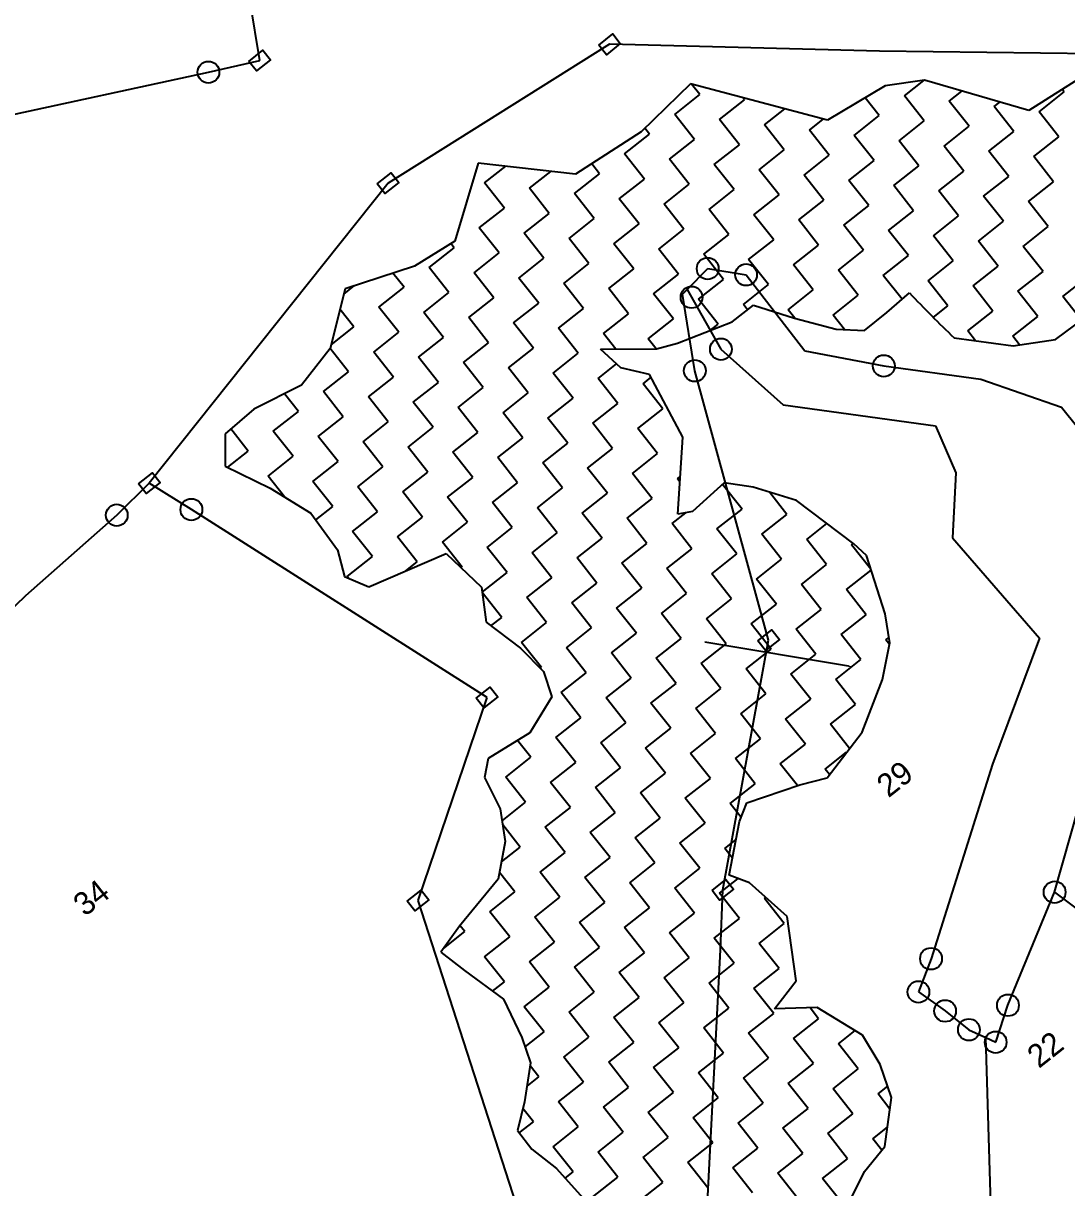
# Model space of a CAD drawing. Header units: metres. Extents: x 348758 to 350592, y 1757753 to 1760169.
# Drawn here: x 349637.5 to 350045.8, y 1758495.5 to 1758951.2 of the extents above; entities that cross this region are included whole.
import ezdxf

# ---------------------------------------------------------------- set-up
doc = ezdxf.new("R2010")
doc.units = ezdxf.units.M
doc.header["$MEASUREMENT"] = 0
for name, color, linetype in [('POLY_HATCH', 12, 'Continuous'), ('POLY_PARCEL', 6, 'Continuous'), ('SYM_ARROW', 1, 'Continuous'), ('TEXT_PARCEL', 7, 'Continuous')]:
    doc.layers.add(name, color=color, linetype=linetype)
doc.styles.add('TEXT_MAP', font='')
doc.styles.get('TEXT_MAP').set_extended_font_data('Kruti Dev 050')

msp = doc.modelspace()

# ---------------------------------------------------------------- linework, layer by layer
for points in [[(349862.66, 1758942.67), (349868.13, 1758946.99), (349871.11, 1758943.21), (349865.65, 1758938.89)], [(349725.78, 1758936.28), (349731.25, 1758940.59), (349734.23, 1758936.81), (349728.77, 1758932.5)], [(349775.98, 1758888.3), (349781.45, 1758892.62), (349784.43, 1758888.84), (349778.97, 1758884.52)], [(349682.53, 1758770.88), (349688, 1758775.19), (349690.98, 1758771.41), (349685.52, 1758767.1)], [(349924.91, 1758709.51), (349930.37, 1758713.83), (349933.35, 1758710.05), (349927.89, 1758705.73)], [(349814.75, 1758687.11), (349820.21, 1758691.43), (349823.2, 1758687.65), (349817.73, 1758683.33)], [(349907, 1758611.81), (349912.46, 1758616.12), (349915.45, 1758612.34), (349909.98, 1758608.03)], [(349787.76, 1758607.63), (349793.23, 1758611.95), (349796.21, 1758608.17), (349790.75, 1758603.85)]]:
    msp.add_lwpolyline(points, close=True)
for centre in [(349709.9, 1758932.02), (349905.3, 1758855.16), (349920.34, 1758852.76), (349899, 1758843.93), (349910.48, 1758823.62), (349900.26, 1758815.21), (349974.22, 1758817.08), (349703.24, 1758760.87), (349674.04, 1758758.67), (350041.08, 1758611.15), (349992.7, 1758585.11), (349987.77, 1758572.1), (349998.21, 1758564.65), (350022.82, 1758566.86), (350007.54, 1758557.33), (350018, 1758552.42)]:
    msp.add_circle(centre, 4.26)
at = {"layer": 'POLY_HATCH'}
for p, q in [((350059.78, 1758935.27), (350030.99, 1758917.03)), ((349898.53, 1758927.52), (349879.22, 1758908.68)), ((349952.13, 1758913.2), (349898.53, 1758927.52)), ((349990.16, 1758928.85), (349974.82, 1758926.63)), ((350030.99, 1758917.03), (349990.16, 1758928.85)), ((349974.82, 1758926.63), (349952.13, 1758913.2)), ((349879.22, 1758908.68), (349853.63, 1758892.07)), ((349815.44, 1758896.47), (349806.3, 1758865.88)), ((349853.63, 1758892.07), (349815.44, 1758896.47)), ((349806.3, 1758865.88), (349790.58, 1758856.17)), ((349790.58, 1758856.17), (349763.39, 1758847.29)), ((349763.39, 1758847.29), (349757.61, 1758823.85)), ((349975.4, 1758837.94), (349984.27, 1758845.66)), ((349914.83, 1758834.28), (349923.18, 1758840.87)), ((349923.18, 1758840.87), (349939.3, 1758835.8)), ((349966.61, 1758831), (349975.4, 1758837.94)), ((350041.45, 1758827.41), (350057.17, 1758839.11)), ((349893.55, 1758826.03), (349914.83, 1758834.28)), ((349939.3, 1758835.8), (349955.52, 1758831.51)), ((349955.52, 1758831.51), (349966.61, 1758831)), ((350001.71, 1758828.09), (350024.84, 1758824.98)), ((350024.84, 1758824.98), (350041.45, 1758827.41)), ((349757.61, 1758823.85), (349746.37, 1758809.58)), ((349863.39, 1758823.59), (349885.32, 1758823.8)), ((349871.29, 1758816.29), (349863.39, 1758823.59)), ((349885.32, 1758823.8), (349893.55, 1758826.03)), ((349882.55, 1758813.78), (349871.29, 1758816.29)), ((349895.57, 1758789.16), (349882.55, 1758813.78)), ((349746.37, 1758809.58), (349727.68, 1758800.21)), ((349727.68, 1758800.21), (349716.47, 1758790.47)), ((349716.47, 1758790.47), (349716.5, 1758777.9)), ((349893.61, 1758759.13), (349895.57, 1758789.16)), ((349716.5, 1758777.9), (349734.08, 1758769.31)), ((349734.08, 1758769.31), (349750, 1758759.41)), ((349911.78, 1758771.33), (349899.3, 1758760.05)), ((349923.12, 1758769.6), (349911.78, 1758771.33)), ((349940.04, 1758764.44), (349923.12, 1758769.6)), ((349962.46, 1758747.45), (349940.04, 1758764.44)), ((349750, 1758759.41), (349760.37, 1758745.12)), ((349899.3, 1758760.05), (349893.61, 1758759.13)), ((349760.37, 1758745.12), (349763.17, 1758734.74)), ((349967.49, 1758742.87), (349962.46, 1758747.45)), ((349772.73, 1758730.61), (349802.92, 1758743.66)), ((349802.92, 1758743.66), (349816.75, 1758730.54)), ((349974.76, 1758720.12), (349967.49, 1758742.87)), ((349763.17, 1758734.74), (349772.73, 1758730.61)), ((349816.75, 1758730.54), (349818.64, 1758716.75)), ((349976.6, 1758708.76), (349974.76, 1758720.12)), ((349818.64, 1758716.75), (349832.02, 1758706.64)), ((349973.71, 1758694.36), (349976.6, 1758708.76)), ((349832.02, 1758706.64), (349841, 1758697.54)), ((349841, 1758697.54), (349844.35, 1758687.6)), ((349965.7, 1758673.8), (349973.71, 1758694.36)), ((349844.35, 1758687.6), (349835.65, 1758673.54)), ((349835.65, 1758673.54), (349819.37, 1758663.39)), ((349952.04, 1758655.89), (349965.7, 1758673.8)), ((349819.37, 1758663.39), (349818, 1758656.01)), ((349818, 1758656.01), (349824.09, 1758643.74)), ((349941.37, 1758653.16), (349952.04, 1758655.89)), ((349920.61, 1758646.04), (349941.37, 1758653.16)), ((349917.77, 1758638.8), (349920.61, 1758646.04)), ((349824.09, 1758643.74), (349826.09, 1758630.94)), ((349913.69, 1758617.78), (349917.77, 1758638.8)), ((349826.09, 1758630.94), (349823.35, 1758616.19)), ((349921.71, 1758614.85), (349913.69, 1758617.78)), ((349823.35, 1758616.19), (349808.12, 1758597.87)), ((349936.47, 1758601.57), (349921.71, 1758614.85)), ((349939.88, 1758576.49), (349936.47, 1758601.57)), ((349808.12, 1758597.87), (349800.88, 1758587.66)), ((349800.88, 1758587.66), (349810.09, 1758580.55)), ((349810.09, 1758580.55), (349825.34, 1758569.22)), ((349931.42, 1758565.53), (349939.88, 1758576.49)), ((349825.34, 1758569.22), (349832.62, 1758554.29)), ((349948.19, 1758565.96), (349931.42, 1758565.53)), ((349965.83, 1758555.23), (349948.19, 1758565.96)), ((349832.62, 1758554.29), (349835.97, 1758544.35)), ((349972.82, 1758543.66), (349965.83, 1758555.23)), ((349835.97, 1758544.35), (349833.66, 1758529.04)), ((349977.28, 1758530.79), (349972.82, 1758543.66)), ((349974.61, 1758511.59), (349977.28, 1758530.79)), ((349833.66, 1758529.04), (349830.83, 1758517.82)), ((349830.83, 1758517.82), (349836.51, 1758510.62)), ((349836.51, 1758510.62), (349846.16, 1758502.95)), ((349966.68, 1758501.77), (349974.61, 1758511.59)), ((349846.16, 1758502.95), (349857.81, 1758490.08)), ((349961.45, 1758491.24), (349966.68, 1758501.77))]:
    msp.add_line(p, q, dxfattribs=at)
at = {"layer": 'POLY_HATCH', "linetype": 'Continuous'}
for p, q in [((349902.21, 1758923.29), (349898.95, 1758927.41)), ((349982.29, 1758922.77), (349989.94, 1758928.82)), ((349892.39, 1758915.54), (349902.21, 1758923.29)), ((349990.04, 1758912.96), (349982.29, 1758922.77)), ((349999.86, 1758920.71), (350004.8, 1758924.61)), ((350034.99, 1758916.58), (350044.81, 1758924.33)), ((350044.81, 1758924.33), (350044.04, 1758925.3)), ((349909.96, 1758913.47), (349919.77, 1758921.22)), ((349919.77, 1758921.22), (349919.15, 1758922.01)), ((349972.47, 1758915.02), (349966.98, 1758921.99)), ((350007.61, 1758910.89), (349999.86, 1758920.71)), ((350017.42, 1758918.64), (350019.57, 1758920.34)), ((350025.17, 1758908.83), (350017.42, 1758918.64)), ((349900.14, 1758905.72), (349892.39, 1758915.54)), ((349917.71, 1758903.66), (349909.96, 1758913.47)), ((349927.52, 1758911.41), (349935.44, 1758917.66)), ((349945.09, 1758909.34), (349950.53, 1758913.63)), ((349962.66, 1758907.27), (349972.47, 1758915.02)), ((350042.74, 1758906.76), (350034.99, 1758916.58)), ((349882.57, 1758907.79), (349880.72, 1758910.14)), ((349935.27, 1758901.59), (349927.52, 1758911.41)), ((349952.84, 1758899.52), (349945.09, 1758909.34)), ((349980.22, 1758905.21), (349990.04, 1758912.96)), ((349997.79, 1758903.14), (350007.61, 1758910.89)), ((350015.36, 1758901.08), (350025.17, 1758908.83)), ((349872.76, 1758900.04), (349882.57, 1758907.79)), ((349890.32, 1758897.97), (349900.14, 1758905.72)), ((349970.41, 1758897.46), (349962.66, 1758907.27)), ((349987.97, 1758895.39), (349980.22, 1758905.21)), ((350032.93, 1758899.01), (350042.74, 1758906.76)), ((349880.51, 1758890.22), (349872.76, 1758900.04)), ((349907.89, 1758895.91), (349917.71, 1758903.66)), ((349925.46, 1758893.84), (349935.27, 1758901.59)), ((350005.54, 1758893.32), (349997.79, 1758903.14)), ((350023.11, 1758891.26), (350015.36, 1758901.08)), ((349817.99, 1758888.67), (349826.29, 1758895.22)), ((349862.94, 1758892.29), (349859.9, 1758896.14)), ((349898.07, 1758888.16), (349890.32, 1758897.97)), ((349915.64, 1758886.09), (349907.89, 1758895.91)), ((349943.02, 1758891.77), (349952.84, 1758899.52)), ((349960.59, 1758889.71), (349970.41, 1758897.46)), ((349978.16, 1758887.64), (349987.97, 1758895.39)), ((350040.68, 1758889.19), (350032.93, 1758899.01)), ((349835.56, 1758886.6), (349843.91, 1758893.2)), ((349853.12, 1758884.54), (349862.94, 1758892.29)), ((349933.21, 1758884.02), (349925.46, 1758893.84)), ((349950.77, 1758881.96), (349943.02, 1758891.77)), ((349995.73, 1758885.57), (350005.54, 1758893.32)), ((350013.29, 1758883.51), (350023.11, 1758891.26)), ((349825.74, 1758878.85), (349817.99, 1758888.67)), ((349843.31, 1758876.79), (349835.56, 1758886.6)), ((349870.69, 1758882.47), (349880.51, 1758890.22)), ((349888.26, 1758880.4), (349898.07, 1758888.16)), ((349905.82, 1758878.34), (349915.64, 1758886.09)), ((349968.34, 1758879.89), (349960.59, 1758889.71)), ((349985.91, 1758877.82), (349978.16, 1758887.64)), ((350030.86, 1758881.44), (350040.68, 1758889.19)), ((349860.87, 1758874.72), (349853.12, 1758884.54)), ((349878.44, 1758872.65), (349870.69, 1758882.47)), ((349923.39, 1758876.27), (349933.21, 1758884.02)), ((349940.96, 1758874.21), (349950.77, 1758881.96)), ((350003.48, 1758875.76), (349995.73, 1758885.57)), ((350021.04, 1758873.69), (350013.29, 1758883.51)), ((349815.92, 1758871.1), (349825.74, 1758878.85)), ((349896.01, 1758870.59), (349888.26, 1758880.4)), ((349913.57, 1758868.52), (349905.82, 1758878.34)), ((349958.53, 1758872.14), (349968.34, 1758879.89)), ((349976.09, 1758870.07), (349985.91, 1758877.82)), ((350038.61, 1758871.63), (350030.86, 1758881.44)), ((349833.49, 1758869.04), (349843.31, 1758876.79)), ((349851.06, 1758866.97), (349860.87, 1758874.72)), ((349868.62, 1758864.9), (349878.44, 1758872.65)), ((349931.14, 1758866.46), (349923.39, 1758876.27)), ((349948.71, 1758864.39), (349940.96, 1758874.21)), ((349993.66, 1758868.01), (350003.48, 1758875.76)), ((350011.23, 1758865.94), (350021.04, 1758873.69)), ((349823.67, 1758861.29), (349815.92, 1758871.1)), ((349841.24, 1758859.22), (349833.49, 1758869.04)), ((349886.19, 1758862.84), (349896.01, 1758870.59)), ((349903.76, 1758860.77), (349913.57, 1758868.52)), ((349966.28, 1758862.32), (349958.53, 1758872.14)), ((349983.84, 1758860.26), (349976.09, 1758870.07)), ((350001.41, 1758858.19), (349993.66, 1758868.01)), ((350028.79, 1758863.88), (350038.61, 1758871.63)), ((349796.29, 1758855.6), (349806.11, 1758863.35)), ((349806.11, 1758863.35), (349804.83, 1758864.97)), ((349858.81, 1758857.15), (349851.06, 1758866.97)), ((349876.37, 1758855.09), (349868.62, 1758864.9)), ((349921.33, 1758858.71), (349931.14, 1758866.46)), ((349938.89, 1758856.64), (349948.71, 1758864.39)), ((350018.98, 1758856.12), (350011.23, 1758865.94)), ((350036.54, 1758854.06), (350028.79, 1758863.88)), ((349813.86, 1758853.54), (349823.67, 1758861.29)), ((349831.42, 1758851.47), (349841.24, 1758859.22)), ((349893.94, 1758853.02), (349886.19, 1758862.84)), ((349911.51, 1758850.96), (349903.76, 1758860.77)), ((349929.08, 1758848.89), (349921.33, 1758858.71)), ((349956.46, 1758854.57), (349966.28, 1758862.32)), ((349974.03, 1758852.51), (349983.84, 1758860.26)), ((349804.04, 1758845.79), (349796.29, 1758855.6)), ((349848.99, 1758849.4), (349858.81, 1758857.15)), ((349866.56, 1758847.34), (349876.37, 1758855.09)), ((349946.64, 1758846.82), (349938.89, 1758856.64)), ((349964.21, 1758844.76), (349956.46, 1758854.57)), ((349991.59, 1758850.44), (350001.41, 1758858.19)), ((350009.16, 1758848.37), (350018.98, 1758856.12)), ((349786.47, 1758847.85), (349782.1, 1758853.4)), ((349821.61, 1758843.72), (349813.86, 1758853.54)), ((349839.17, 1758841.65), (349831.42, 1758851.47)), ((349884.13, 1758845.27), (349893.94, 1758853.02)), ((349901.69, 1758843.2), (349911.51, 1758850.96)), ((349981.4, 1758843.16), (349974.03, 1758852.51)), ((349999.34, 1758840.62), (349991.59, 1758850.44)), ((350026.73, 1758846.31), (350036.54, 1758854.06)), ((350044.29, 1758844.24), (350054.11, 1758851.99)), ((349762.86, 1758845.15), (349767.12, 1758848.51)), ((349776.66, 1758840.1), (349786.47, 1758847.85)), ((349794.22, 1758838.04), (349804.04, 1758845.79)), ((349856.74, 1758839.59), (349848.99, 1758849.4)), ((349874.31, 1758837.52), (349866.56, 1758847.34)), ((349891.88, 1758835.45), (349884.13, 1758845.27)), ((349919.26, 1758841.14), (349929.08, 1758848.89)), ((349936.83, 1758839.07), (349946.64, 1758846.82)), ((350016.91, 1758838.56), (350009.16, 1758848.37)), ((350034.48, 1758836.49), (350026.73, 1758846.31)), ((349811.79, 1758835.97), (349821.61, 1758843.72)), ((349829.36, 1758833.9), (349839.17, 1758841.65)), ((349909.44, 1758833.39), (349901.69, 1758843.2)), ((349920.89, 1758839.07), (349919.26, 1758841.14)), ((349954.39, 1758837.01), (349964.21, 1758844.76)), ((349993.57, 1758836.07), (349999.34, 1758840.62)), ((350051.61, 1758834.97), (350044.29, 1758844.24)), ((349766.84, 1758832.35), (349761.41, 1758839.24)), ((349784.41, 1758830.28), (349776.66, 1758840.1)), ((349801.97, 1758828.22), (349794.22, 1758838.04)), ((349819.54, 1758826.15), (349811.79, 1758835.97)), ((349846.93, 1758831.84), (349856.74, 1758839.59)), ((349864.49, 1758829.77), (349874.31, 1758837.52)), ((349939.44, 1758835.76), (349936.83, 1758839.07)), ((349958.85, 1758831.36), (349954.39, 1758837.01)), ((350007.09, 1758830.81), (350016.91, 1758838.56)), ((350024.66, 1758828.74), (350034.48, 1758836.49)), ((349757.98, 1758825.36), (349766.84, 1758832.35)), ((349837.11, 1758824.09), (349829.36, 1758833.9)), ((349854.68, 1758822.02), (349846.93, 1758831.84)), ((349882.06, 1758827.7), (349891.88, 1758835.45)), ((349906.46, 1758831.04), (349909.44, 1758833.39)), ((349774.59, 1758822.53), (349784.41, 1758830.28)), ((349792.16, 1758820.47), (349801.97, 1758828.22)), ((349869.33, 1758823.64), (349864.49, 1758829.77)), ((349885.14, 1758823.8), (349882.06, 1758827.7)), ((350010.13, 1758826.96), (350007.09, 1758830.81)), ((350027.34, 1758825.35), (350024.66, 1758828.74)), ((349764.77, 1758814.78), (349757.61, 1758823.86)), ((349782.34, 1758812.72), (349774.59, 1758822.53)), ((349809.73, 1758818.4), (349819.54, 1758826.15)), ((349827.29, 1758816.34), (349837.11, 1758824.09)), ((349799.91, 1758810.65), (349792.16, 1758820.47)), ((349817.48, 1758808.59), (349809.73, 1758818.4)), ((349844.86, 1758814.27), (349854.68, 1758822.02)), ((349862.43, 1758812.2), (349869.59, 1758817.86)), ((349754.96, 1758807.03), (349764.77, 1758814.78)), ((349835.04, 1758806.52), (349827.29, 1758816.34)), ((349852.61, 1758804.45), (349844.86, 1758814.27)), ((349772.52, 1758804.97), (349782.34, 1758812.72)), ((349790.09, 1758802.9), (349799.91, 1758810.65)), ((349807.66, 1758800.84), (349817.48, 1758808.59)), ((349870.18, 1758802.39), (349862.43, 1758812.2)), ((349879.99, 1758810.14), (349883.15, 1758812.63)), ((349887.74, 1758800.32), (349879.99, 1758810.14)), ((349745.14, 1758799.28), (349739.66, 1758806.22)), ((349762.71, 1758797.22), (349754.96, 1758807.03)), ((349780.28, 1758795.15), (349772.52, 1758804.97)), ((349825.23, 1758798.77), (349835.04, 1758806.52)), ((349842.79, 1758796.7), (349852.61, 1758804.45)), ((349797.84, 1758793.08), (349790.09, 1758802.9)), ((349815.41, 1758791.02), (349807.66, 1758800.84)), ((349860.36, 1758794.64), (349870.18, 1758802.39)), ((349877.93, 1758792.57), (349887.74, 1758800.32)), ((349735.32, 1758791.53), (349745.14, 1758799.28)), ((349752.89, 1758789.47), (349762.71, 1758797.22)), ((349770.46, 1758787.4), (349780.28, 1758795.15)), ((349832.98, 1758788.95), (349825.23, 1758798.77)), ((349850.54, 1758786.89), (349842.79, 1758796.7)), ((349725.51, 1758783.78), (349718.7, 1758792.41)), ((349743.08, 1758781.72), (349735.32, 1758791.53)), ((349788.03, 1758785.33), (349797.84, 1758793.08)), ((349805.59, 1758783.27), (349815.41, 1758791.02)), ((349868.11, 1758784.82), (349860.36, 1758794.64)), ((349885.68, 1758782.75), (349877.93, 1758792.57)), ((349760.64, 1758779.65), (349752.89, 1758789.47)), ((349778.21, 1758777.58), (349770.46, 1758787.4)), ((349823.16, 1758781.2), (349832.98, 1758788.95)), ((349840.73, 1758779.14), (349850.54, 1758786.89)), ((349717.46, 1758777.43), (349725.51, 1758783.78)), ((349733.26, 1758773.97), (349743.08, 1758781.72)), ((349795.78, 1758775.52), (349788.03, 1758785.33)), ((349813.34, 1758773.45), (349805.59, 1758783.27)), ((349858.29, 1758777.07), (349868.11, 1758784.82)), ((349875.86, 1758775), (349885.68, 1758782.75)), ((349750.83, 1758771.9), (349760.64, 1758779.65)), ((349768.39, 1758769.83), (349778.21, 1758777.58)), ((349830.91, 1758771.39), (349823.16, 1758781.2)), ((349848.48, 1758769.32), (349840.73, 1758779.14)), ((349866.04, 1758767.25), (349858.29, 1758777.07)), ((349739.69, 1758765.82), (349733.26, 1758773.97)), ((349785.96, 1758767.77), (349795.78, 1758775.52)), ((349803.53, 1758765.7), (349813.34, 1758773.45)), ((349883.61, 1758765.19), (349875.86, 1758775)), ((349893.43, 1758772.94), (349894.57, 1758773.84)), ((349894.43, 1758771.67), (349893.43, 1758772.94)), ((349758.58, 1758762.08), (349750.83, 1758771.9)), ((349776.14, 1758760.02), (349768.39, 1758769.83)), ((349793.71, 1758757.95), (349785.96, 1758767.77)), ((349821.09, 1758763.64), (349830.91, 1758771.39)), ((349838.66, 1758761.57), (349848.48, 1758769.32)), ((349918.74, 1758761.05), (349911.11, 1758770.73)), ((349936.31, 1758758.99), (349929.46, 1758767.67)), ((349811.28, 1758755.88), (349803.53, 1758765.7)), ((349828.84, 1758753.82), (349821.09, 1758763.64)), ((349856.23, 1758759.5), (349866.04, 1758767.25)), ((349873.79, 1758757.44), (349883.61, 1758765.19)), ((349751.89, 1758756.8), (349758.58, 1758762.08)), ((349766.33, 1758752.27), (349776.14, 1758760.02)), ((349846.41, 1758751.75), (349838.66, 1758761.57)), ((349863.98, 1758749.69), (349856.23, 1758759.5)), ((349891.36, 1758755.37), (349896.77, 1758759.64)), ((349908.93, 1758753.3), (349918.74, 1758761.05)), ((349926.49, 1758751.24), (349936.31, 1758758.99)), ((349783.89, 1758750.2), (349793.71, 1758757.95)), ((349801.46, 1758748.13), (349811.28, 1758755.88)), ((349881.54, 1758747.62), (349873.79, 1758757.44)), ((349899.11, 1758745.55), (349891.36, 1758755.37)), ((349944.06, 1758749.17), (349951.96, 1758755.4)), ((349774.08, 1758742.45), (349766.33, 1758752.27)), ((349791.64, 1758740.38), (349783.89, 1758750.2)), ((349819.03, 1758746.07), (349828.84, 1758753.82)), ((349836.59, 1758744), (349846.41, 1758751.75)), ((349854.16, 1758741.94), (349863.98, 1758749.69)), ((349916.68, 1758743.49), (349908.93, 1758753.3)), ((349934.25, 1758741.42), (349926.49, 1758751.24)), ((349809.21, 1758738.32), (349801.46, 1758748.13)), ((349826.78, 1758736.25), (349819.03, 1758746.07)), ((349871.73, 1758739.87), (349881.54, 1758747.62)), ((349889.29, 1758737.8), (349899.11, 1758745.55)), ((349951.81, 1758739.36), (349944.06, 1758749.17)), ((349961.63, 1758747.11), (349962.25, 1758747.6)), ((349969.2, 1758737.51), (349961.63, 1758747.11)), ((349764.26, 1758734.7), (349774.08, 1758742.45)), ((349787.16, 1758736.84), (349791.64, 1758740.38)), ((349844.34, 1758734.19), (349836.59, 1758744)), ((349861.91, 1758732.12), (349854.16, 1758741.94)), ((349906.86, 1758735.74), (349916.68, 1758743.49)), ((349924.43, 1758733.67), (349934.25, 1758741.42)), ((349808.85, 1758738.03), (349809.21, 1758738.32)), ((349817.02, 1758728.55), (349826.78, 1758736.25)), ((349879.48, 1758730.05), (349871.73, 1758739.87)), ((349897.04, 1758727.99), (349889.29, 1758737.8)), ((349914.61, 1758725.92), (349906.86, 1758735.74)), ((349942, 1758731.6), (349951.81, 1758739.36)), ((349959.56, 1758729.54), (349969.3, 1758737.22)), ((349764.77, 1758734.05), (349764.26, 1758734.7)), ((349834.53, 1758726.44), (349844.34, 1758734.19)), ((349852.09, 1758724.37), (349861.91, 1758732.12)), ((349932.18, 1758723.85), (349924.43, 1758733.67)), ((349949.75, 1758721.79), (349942, 1758731.6)), ((349824.71, 1758718.68), (349817.04, 1758728.4)), ((349869.66, 1758722.3), (349879.48, 1758730.05)), ((349887.23, 1758720.24), (349897.04, 1758727.99)), ((349967.31, 1758719.72), (349959.56, 1758729.54)), ((349842.28, 1758716.62), (349834.53, 1758726.44)), ((349859.84, 1758714.55), (349852.09, 1758724.37)), ((349877.41, 1758712.49), (349869.66, 1758722.3)), ((349904.8, 1758718.17), (349914.61, 1758725.92)), ((349922.36, 1758716.1), (349932.18, 1758723.85)), ((349820.49, 1758715.35), (349824.71, 1758718.68)), ((349894.98, 1758710.42), (349887.23, 1758720.24)), ((349912.55, 1758708.35), (349904.8, 1758718.17)), ((349939.93, 1758714.04), (349949.75, 1758721.79)), ((349957.5, 1758711.97), (349967.31, 1758719.72)), ((349832.46, 1758708.87), (349842.28, 1758716.62)), ((349850.03, 1758706.8), (349859.84, 1758714.55)), ((349930.11, 1758706.29), (349922.36, 1758716.1)), ((349947.68, 1758704.22), (349939.93, 1758714.04)), ((349840.21, 1758699.05), (349832.46, 1758708.87)), ((349867.6, 1758704.74), (349877.41, 1758712.49)), ((349885.16, 1758702.67), (349894.98, 1758710.42)), ((349902.73, 1758700.6), (349912.55, 1758708.35)), ((349965.25, 1758702.16), (349957.5, 1758711.97)), ((349975.06, 1758709.91), (349976.26, 1758710.85)), ((349976.47, 1758708.12), (349975.06, 1758709.91)), ((349857.78, 1758696.99), (349850.03, 1758706.8)), ((349875.35, 1758694.92), (349867.6, 1758704.74)), ((349920.3, 1758698.54), (349930.11, 1758706.29)), ((349937.86, 1758696.47), (349947.68, 1758704.22)), ((349892.91, 1758692.85), (349885.16, 1758702.67)), ((349910.48, 1758690.79), (349902.73, 1758700.6)), ((349955.43, 1758694.4), (349965.25, 1758702.16)), ((349839.82, 1758698.74), (349840.21, 1758699.05)), ((349847.96, 1758689.24), (349857.78, 1758696.99)), ((349865.53, 1758687.17), (349875.35, 1758694.92)), ((349928.05, 1758688.72), (349920.3, 1758698.54)), ((349945.61, 1758686.65), (349937.86, 1758696.47)), ((349883.1, 1758685.1), (349892.91, 1758692.85)), ((349900.66, 1758683.04), (349910.48, 1758690.79)), ((349963.18, 1758684.59), (349955.43, 1758694.4)), ((349855.71, 1758679.42), (349847.96, 1758689.24)), ((349873.28, 1758677.35), (349865.53, 1758687.17)), ((349918.23, 1758680.97), (349928.05, 1758688.72)), ((349935.8, 1758678.9), (349945.61, 1758686.65)), ((349890.85, 1758675.29), (349883.1, 1758685.1)), ((349908.41, 1758673.22), (349900.66, 1758683.04)), ((349925.98, 1758671.15), (349918.23, 1758680.97)), ((349953.36, 1758676.84), (349963.18, 1758684.59)), ((349845.9, 1758671.67), (349855.71, 1758679.42)), ((349863.46, 1758669.6), (349873.28, 1758677.35)), ((349943.55, 1758669.09), (349935.8, 1758678.9)), ((349960.82, 1758667.4), (349953.36, 1758676.84)), ((349881.03, 1758667.54), (349890.85, 1758675.29)), ((349898.6, 1758665.47), (349908.41, 1758673.22)), ((349836.08, 1758663.92), (349830.84, 1758670.55)), ((349853.65, 1758661.85), (349845.9, 1758671.67)), ((349871.21, 1758659.79), (349863.46, 1758669.6)), ((349888.78, 1758657.72), (349881.03, 1758667.54)), ((349916.16, 1758663.4), (349925.98, 1758671.15)), ((349933.73, 1758661.34), (349943.55, 1758669.09)), ((349826.26, 1758656.17), (349836.08, 1758663.92)), ((349906.35, 1758655.65), (349898.6, 1758665.47)), ((349923.91, 1758653.59), (349916.16, 1758663.4)), ((349951.3, 1758659.27), (349959.65, 1758665.87)), ((349843.83, 1758654.1), (349853.65, 1758661.85)), ((349861.4, 1758652.04), (349871.21, 1758659.79)), ((349940.44, 1758652.84), (349933.73, 1758661.34)), ((349952.99, 1758657.13), (349951.3, 1758659.27)), ((349834.01, 1758646.35), (349826.26, 1758656.17)), ((349851.58, 1758644.28), (349843.83, 1758654.1)), ((349878.96, 1758649.97), (349888.78, 1758657.72)), ((349896.53, 1758647.9), (349906.35, 1758655.65)), ((349869.15, 1758642.22), (349861.4, 1758652.04)), ((349886.71, 1758640.15), (349878.96, 1758649.97)), ((349914.1, 1758645.84), (349923.91, 1758653.59)), ((349824.82, 1758639.09), (349834.01, 1758646.35)), ((349904.28, 1758638.09), (349896.53, 1758647.9)), ((349918.39, 1758640.39), (349914.1, 1758645.84)), ((349841.76, 1758636.53), (349851.58, 1758644.28)), ((349859.33, 1758634.47), (349869.15, 1758642.22)), ((349876.9, 1758632.4), (349886.71, 1758640.15)), ((349831.95, 1758628.78), (349825.07, 1758637.5)), ((349849.51, 1758626.72), (349841.76, 1758636.53)), ((349894.46, 1758630.34), (349904.28, 1758638.09)), ((349867.08, 1758624.65), (349859.33, 1758634.47)), ((349884.65, 1758622.59), (349876.9, 1758632.4)), ((349912.03, 1758628.27), (349916.39, 1758631.71)), ((349824.61, 1758622.99), (349831.95, 1758628.78)), ((349839.7, 1758618.97), (349849.51, 1758626.72)), ((349902.21, 1758620.52), (349894.46, 1758630.34)), ((349915, 1758624.51), (349912.03, 1758628.27)), ((349857.26, 1758616.9), (349867.08, 1758624.65)), ((349874.83, 1758614.84), (349884.65, 1758622.59)), ((349829.88, 1758611.22), (349823.84, 1758618.86)), ((349847.45, 1758609.15), (349839.7, 1758618.97)), ((349892.4, 1758612.77), (349902.21, 1758620.52)), ((349865.01, 1758607.08), (349857.26, 1758616.9)), ((349882.58, 1758605.02), (349874.83, 1758614.84)), ((349900.15, 1758602.95), (349892.4, 1758612.77)), ((349909.96, 1758610.7), (349917.27, 1758616.47)), ((349820.06, 1758603.47), (349829.88, 1758611.22)), ((349837.63, 1758601.4), (349847.45, 1758609.15)), ((349917.72, 1758600.89), (349909.96, 1758610.7)), ((349927.53, 1758608.64), (349928.11, 1758609.09)), ((349935.28, 1758598.82), (349927.53, 1758608.64)), ((349855.2, 1758599.33), (349865.01, 1758607.08)), ((349872.76, 1758597.27), (349882.58, 1758605.02)), ((349827.81, 1758593.65), (349820.06, 1758603.47)), ((349845.38, 1758591.58), (349837.63, 1758601.4)), ((349862.95, 1758589.52), (349855.2, 1758599.33)), ((349890.33, 1758595.2), (349900.15, 1758602.95)), ((349907.9, 1758593.14), (349917.72, 1758600.89)), ((349801.94, 1758589.16), (349810.25, 1758595.72)), ((349810.25, 1758595.72), (349808.34, 1758598.14)), ((349880.52, 1758587.45), (349872.76, 1758597.27)), ((349898.08, 1758585.39), (349890.33, 1758595.2)), ((349925.47, 1758591.07), (349935.28, 1758598.82)), ((349818, 1758585.9), (349827.81, 1758593.65)), ((349835.56, 1758583.83), (349845.38, 1758591.58)), ((349915.65, 1758583.32), (349907.9, 1758593.14)), ((349933.22, 1758581.25), (349925.47, 1758591.07)), ((349825.75, 1758576.08), (349818, 1758585.9)), ((349853.13, 1758581.77), (349862.95, 1758589.52)), ((349870.7, 1758579.7), (349880.52, 1758587.45)), ((349888.27, 1758577.64), (349898.08, 1758585.39)), ((349843.32, 1758574.02), (349835.56, 1758583.83)), ((349860.88, 1758571.95), (349853.13, 1758581.77)), ((349905.83, 1758575.57), (349915.65, 1758583.32)), ((349923.4, 1758573.5), (349933.22, 1758581.25)), ((349878.45, 1758569.88), (349870.7, 1758579.7)), ((349896.02, 1758567.82), (349888.27, 1758577.64)), ((349821.07, 1758572.39), (349825.75, 1758576.08)), ((349833.5, 1758566.27), (349843.32, 1758574.02)), ((349851.07, 1758564.2), (349860.88, 1758571.95)), ((349913.58, 1758565.75), (349905.83, 1758575.57)), ((349931.15, 1758563.69), (349923.4, 1758573.5)), ((349868.63, 1758562.13), (349878.45, 1758569.88)), ((349886.2, 1758560.07), (349896.02, 1758567.82)), ((349841.25, 1758556.45), (349833.5, 1758566.27)), ((349858.82, 1758554.38), (349851.07, 1758564.2)), ((349903.77, 1758558), (349913.58, 1758565.75)), ((349921.33, 1758555.94), (349931.15, 1758563.69)), ((349948.72, 1758561.62), (349945.35, 1758565.89)), ((349876.38, 1758552.32), (349868.63, 1758562.13)), ((349893.95, 1758550.25), (349886.2, 1758560.07)), ((349911.52, 1758548.19), (349903.77, 1758558)), ((349938.9, 1758553.87), (349948.72, 1758561.62)), ((349833.86, 1758550.62), (349841.25, 1758556.45)), ((349849, 1758546.63), (349858.82, 1758554.38)), ((349929.08, 1758546.12), (349921.33, 1758555.94)), ((349946.65, 1758544.05), (349938.9, 1758553.87)), ((349956.47, 1758551.8), (349962.99, 1758556.95)), ((349866.57, 1758544.57), (349876.38, 1758552.32)), ((349884.13, 1758542.5), (349893.95, 1758550.25)), ((349964.22, 1758541.99), (349956.47, 1758551.8)), ((349856.75, 1758536.82), (349849, 1758546.63)), ((349874.32, 1758534.75), (349866.57, 1758544.57)), ((349901.7, 1758540.44), (349911.52, 1758548.19)), ((349919.27, 1758538.37), (349929.08, 1758546.12)), ((349839.18, 1758538.88), (349835.79, 1758543.17)), ((349891.88, 1758532.68), (349884.13, 1758542.5)), ((349909.45, 1758530.62), (349901.7, 1758540.44)), ((349936.83, 1758536.3), (349946.65, 1758544.05)), ((349954.4, 1758534.24), (349964.22, 1758541.99)), ((349834.6, 1758535.27), (349839.18, 1758538.88)), ((349846.93, 1758529.07), (349856.75, 1758536.82)), ((349927.02, 1758528.55), (349919.27, 1758538.37)), ((349944.58, 1758526.49), (349936.83, 1758536.3)), ((349971.97, 1758532.17), (349975.76, 1758535.17)), ((349864.5, 1758527), (349874.32, 1758534.75)), ((349882.07, 1758524.93), (349891.88, 1758532.68)), ((349899.63, 1758522.87), (349909.45, 1758530.62)), ((349962.15, 1758524.42), (349954.4, 1758534.24)), ((349976.64, 1758526.25), (349971.97, 1758532.17)), ((349837.12, 1758521.32), (349833.02, 1758526.5)), ((349854.68, 1758519.25), (349846.93, 1758529.07)), ((349872.25, 1758517.18), (349864.5, 1758527)), ((349917.2, 1758520.8), (349927.02, 1758528.55)), ((349934.77, 1758518.74), (349944.58, 1758526.49)), ((349889.82, 1758515.12), (349882.07, 1758524.93)), ((349907.38, 1758513.05), (349899.63, 1758522.87)), ((349952.33, 1758516.67), (349962.15, 1758524.42)), ((349831.54, 1758516.91), (349837.12, 1758521.32)), ((349844.87, 1758511.5), (349854.68, 1758519.25)), ((349862.43, 1758509.43), (349872.25, 1758517.18)), ((349924.95, 1758510.99), (349917.2, 1758520.8)), ((349942.52, 1758508.92), (349934.77, 1758518.74)), ((349969.9, 1758514.6), (349975.66, 1758519.15)), ((349880, 1758507.37), (349889.82, 1758515.12)), ((349897.57, 1758505.3), (349907.38, 1758513.05)), ((349960.08, 1758506.85), (349952.33, 1758516.67)), ((349973.43, 1758510.13), (349969.9, 1758514.6)), ((349852.62, 1758501.68), (349844.87, 1758511.5)), ((349870.18, 1758499.62), (349862.43, 1758509.43)), ((349915.13, 1758503.23), (349924.95, 1758510.99)), ((349932.7, 1758501.17), (349942.52, 1758508.92)), ((349887.75, 1758497.55), (349880, 1758507.37)), ((349905.32, 1758495.48), (349897.57, 1758505.3)), ((349950.27, 1758499.1), (349960.08, 1758506.85)), ((349849.52, 1758499.24), (349852.62, 1758501.68)), ((349860.37, 1758491.87), (349870.18, 1758499.62)), ((349922.88, 1758493.42), (349915.13, 1758503.23)), ((349940.45, 1758491.35), (349932.7, 1758501.17)), ((349958.02, 1758489.29), (349950.27, 1758499.1)), ((349877.93, 1758489.8), (349887.75, 1758497.55))]:
    msp.add_line(p, q, dxfattribs=at)
at = {"layer": 'POLY_HATCH'}
msp.add_arc((350348.49, 1759189.67), 501, 223.365, 226.1964, dxfattribs=at)
at = {"layer": 'POLY_PARCEL'}
for p, q in [((349730.01, 1758936.55), (349726.21, 1758959.63)), ((349866.89, 1758942.94), (349780.21, 1758888.57)), ((349972.6, 1758940.31), (349866.89, 1758942.94)), ((349709.9, 1758932.02), (349730.01, 1758936.55)), ((350086.85, 1758938.86), (349972.6, 1758940.31)), ((349469.97, 1758879.98), (349709.9, 1758932.02)), ((349780.21, 1758888.57), (349686.76, 1758771.15)), ((349897.29, 1758846.97), (349905.3, 1758855.16)), ((349905.3, 1758855.16), (349920.34, 1758852.76)), ((349920.34, 1758852.76), (349943.31, 1758822.94)), ((349895.49, 1758845.14), (349897.29, 1758846.97)), ((349900.26, 1758815.21), (349895.49, 1758845.14)), ((349897.29, 1758846.97), (349910.48, 1758823.62)), ((349910.48, 1758823.62), (349934.8, 1758801.8)), ((349943.31, 1758822.94), (349974.22, 1758817.08)), ((349929.13, 1758709.78), (349900.26, 1758815.21)), ((349974.22, 1758817.08), (350012.13, 1758811.94)), ((350012.13, 1758811.94), (350043.7, 1758800.9)), ((349934.8, 1758801.8), (349994.43, 1758793.68)), ((350043.7, 1758800.9), (350079.04, 1758756.86)), ((349994.43, 1758793.68), (350002.44, 1758775.19)), ((350002.44, 1758775.19), (350001.14, 1758749.87)), ((349686.76, 1758771.15), (349674.04, 1758758.67)), ((349703.24, 1758760.87), (349686.76, 1758771.15)), ((349674.04, 1758758.67), (349638.31, 1758727.07)), ((349818.97, 1758687.38), (349703.24, 1758760.87)), ((350001.14, 1758749.87), (350035.19, 1758710.6)), ((349638.31, 1758727.07), (349575.82, 1758667.02)), ((349911.22, 1758612.07), (349929.13, 1758709.78)), ((350035.19, 1758710.6), (350016.7, 1758661.28)), ((350041.08, 1758611.15), (350064, 1758692.54)), ((349791.99, 1758607.9), (349818.97, 1758687.38)), ((350016.7, 1758661.28), (349992.7, 1758585.11)), ((349910.36, 1758588.55), (349911.22, 1758612.07)), ((350022.82, 1758566.86), (350041.08, 1758611.15)), ((350041.08, 1758611.15), (350050.95, 1758603.69)), ((349841.53, 1758454.54), (349791.99, 1758607.9)), ((349904.04, 1758466.84), (349910.36, 1758588.55)), ((349992.7, 1758585.11), (349987.77, 1758572.1)), ((349987.77, 1758572.1), (349998.21, 1758564.65)), ((349998.21, 1758564.65), (350007.54, 1758557.33)), ((350018, 1758552.42), (350022.82, 1758566.86)), ((350007.54, 1758557.33), (350014.14, 1758554.24)), ((350017.98, 1758428.68), (350014.14, 1758554.24)), ((350014.14, 1758554.24), (350018, 1758552.42))]:
    msp.add_line(p, q, dxfattribs=at)
at = {"layer": 'SYM_ARROW'}
msp.add_lwpolyline([(349960.46, 1758699.6), (349904.18, 1758708.97)], dxfattribs=at)
msp.add_solid([(349960.51, 1758699.9), (349962.24, 1758699.3), (349960.41, 1758699.3)], dxfattribs=at)

# ---------------------------------------------------------------- texts
at = {"layer": 'TEXT_PARCEL', "style": 'TEXT_MAP'}
for s, p in [('29', (349976.03, 1758647.82)), ('34', (349661.59, 1758601.33)), ('22', (350034.92, 1758541.93))]:
    msp.add_text(s, height=9.005, rotation=38.2917, dxfattribs=at).set_placement(p)

doc.saveas('drawing.dxf')
